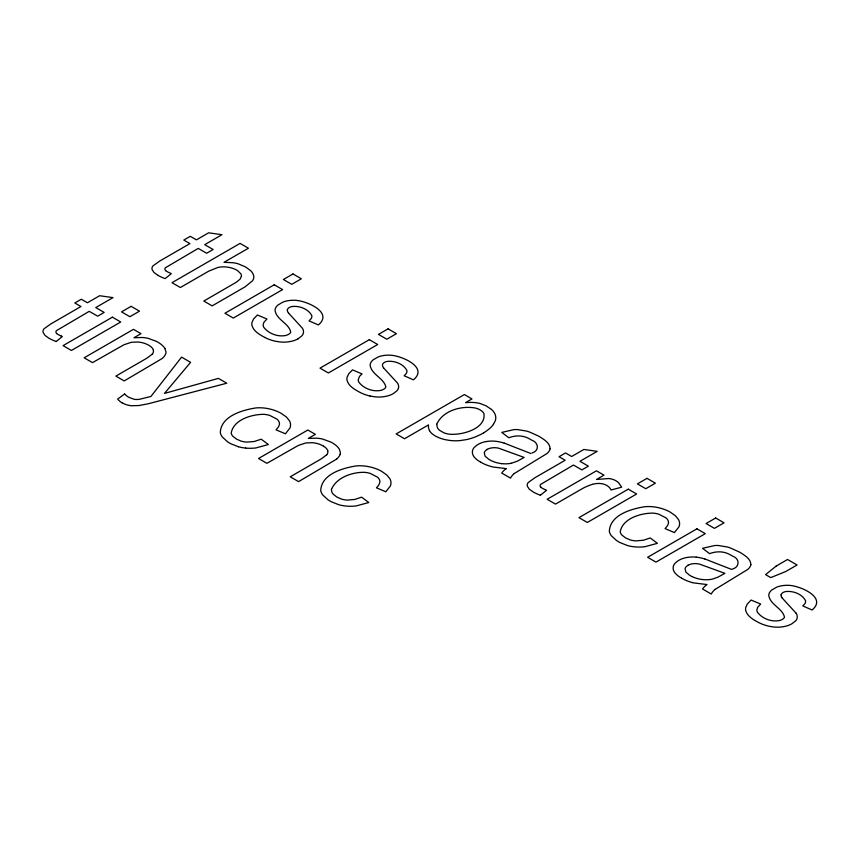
<?xml version="1.0" encoding="UTF-8"?>
<svg xmlns="http://www.w3.org/2000/svg" width="860" height="860" viewBox="0 0 860 860"><rect width="100%" height="100%" fill="white"/><g stroke="black" fill="none" stroke-linecap="round" stroke-linejoin="round"><path stroke-width="1.29" d="M550.056 448.769C550.174 443.362 544.702 440.008 540.725 437.375A69.907 40.355 0 0 0 538.414 436.02L529.556 432.032A36.916 21.317 0 0 0 526.277 431.021L517.623 429.591A18.555 10.707 0 0 0 513.925 429.624L501.788 432.397L508.851 437.762C515.559 435.117 523.353 435.181 529.631 438.965A42.495 24.531 0 0 1 531.856 440.223C538.747 442.502 539.5 451.048 532.007 452.951M750.812 564.676C750.941 559.269 745.47 555.915 741.492 553.292A69.907 40.355 0 0 0 739.17 551.937L730.312 547.938A36.916 21.317 0 0 0 727.044 546.928L718.38 545.509A18.555 10.707 0 0 0 714.692 545.53L702.545 548.314L709.607 553.668C716.316 551.024 724.109 551.088 730.387 554.872A42.495 24.531 0 0 1 732.612 556.14C739.922 558.57 739.88 567.138 732.451 569.03M493.404 424.378L495.296 420.766A26.746 15.448 0 0 0 491.501 409.425M152.306 354.083L147.071 358.072L115.864 376.11L124.216 380.937L162.196 358.48A23.123 13.351 0 0 0 165.84 353.417A14.534 8.385 0 0 0 165.948 351.751L164.873 348.515M326.692 454.768L321.468 458.756L290.25 476.795L298.603 481.621L336.583 459.154M56.147 341.538L62.328 336.572L61.103 336.034M540.37 495.263L546.552 490.297L545.326 489.759M514.323 473.494L546.96 453.553A18.995 10.965 0 0 0 550.153 448.769M715.09 589.401L747.727 569.46A18.995 10.965 0 0 0 750.92 564.687M124.593 394.02L117.669 399.083A24.273 14.018 0 0 0 121.98 402.813M298.108 338.765L301.838 335.884A14.899 8.6 0 0 0 303.268 333.487A17.845 10.298 0 0 0 302.354 328.144L288.401 312.9M530.932 453.542L509.098 445.029A77.303 44.634 0 0 0 505.959 443.76L504.25 443.147M731.688 569.449L709.855 560.946A77.303 44.634 0 0 0 706.726 559.666L705.007 559.054M592.465 484.373L593.432 484.115A12.502 7.224 0 0 1 600.151 483.503A11.546 6.665 0 0 1 606.741 485.416A16.351 9.438 0 0 1 610.471 488.996L611.041 490.006L621.672 487.19L618.587 482.739A19.608 11.32 0 0 0 615.771 480.675A13.362 7.718 0 0 0 608.74 478.536L596.507 479.471L603.978 475.161L596.453 470.818L547.154 499.284L555.506 504.111L581.317 489.2A46.451 26.821 0 0 1 592.433 484.341M511.399 463.25L517.15 461.272L524.17 457.434L498.789 448.232A10.438 6.02 0 0 0 487.158 449.361M506.196 468.614L493.21 467.044A31.143 17.974 0 0 1 491.694 466.668A36.808 21.253 0 0 1 480.869 462.271M501.552 463.604L502.283 463.69A18.243 10.535 0 0 0 511.41 463.271M702.319 579.511L703.039 579.597A18.243 10.535 0 0 0 712.166 579.178L717.907 577.178L724.926 573.341L699.556 564.138A10.438 6.02 0 0 0 687.914 565.267M370.144 396.041L375.035 396.847A20.898 12.062 0 0 0 382.883 396.815L384.388 396.6A19.823 11.438 0 0 0 393.213 393.687L396.922 390.784A14.899 8.6 0 0 0 398.352 388.387M238.403 446.759L230.77 443.728A40.56 23.413 0 0 1 227.384 441.675L222.278 436.934A27.81 16.05 0 0 1 220.289 432.655C220.923 416.132 242.197 410.048 255.979 407.919A25.413 14.674 0 0 1 265.514 408.199L266.568 408.36A34.239 19.769 0 0 1 281.327 413.434L286.38 417.003L289.454 420.755A23.93 13.814 0 0 1 289.981 427.968L285.423 433.805L276.038 429.839L278.554 426.807L279.425 424.346A14.34 8.277 0 0 0 279.403 423.142A14.641 8.45 0 0 0 277.038 419.164L269.75 415.412A17.523 10.116 0 0 0 264.106 414.348C251.948 414.165 233.35 419.68 231.179 433.117A16.748 9.675 0 0 0 232.888 436.3L236.532 439.137L241.101 441.105A15.738 9.084 0 0 0 246.981 442.104L254.291 441.481L261.225 439.191L268.385 444.545L255.871 447.931A26.95 15.555 0 0 1 249.475 448.286A27.961 16.146 0 0 1 245.627 448.071M156.488 341.388L148.178 338.346A23.413 13.524 0 0 0 142.115 337.486L133.966 337.733L140.975 333.68L133.461 329.337L84.151 357.803L92.504 362.63L124.033 344.709L131.419 342.28L137.955 342.011A18.759 10.825 0 0 1 145.254 343.602L147.415 344.537A22.446 12.964 0 0 1 149.189 345.505A15.652 9.041 0 0 1 153.424 350.052M691.999 576.555L691.375 576.243A29.992 17.318 0 0 1 689.559 575.222L685.85 572.083L685.054 568.686A9.772 5.644 0 0 1 686.57 566.342L687.237 565.826A11.846 6.837 0 0 1 688.021 565.332M264.837 337.496C259.806 334.647 253.711 331.498 251.98 325.542A22.048 12.728 0 0 1 252.055 322.274L253.603 318.974L257.387 314.996L266.955 319.017L263.88 322.306L263.149 324.811A13.814 7.976 0 0 0 263.805 327.327C268.589 333.551 277.221 336.862 284.983 335.626A9.03 5.214 0 0 0 286.928 335.099A9.342 5.396 0 0 0 289.283 333.895L289.82 333.454A6.751 3.902 0 0 0 290.744 331.992C288.81 323.231 276.382 319.748 275.05 310.385A16.104 9.299 0 0 1 275.49 308.267L275.823 307.579A17.254 9.954 0 0 1 277.909 305.053L282.886 302.118A17.641 10.18 0 0 1 286.821 300.935L288.971 300.559A19.027 10.986 0 0 1 294.442 300.269C305.203 300.226 334.024 312.072 318.35 324.94L309.062 320.866L311.18 318.608A11.9 6.869 0 0 0 311.782 315.566C308.299 308.869 299.215 305.569 291.906 306.536A6.869 3.967 0 0 0 289.992 307.149A6.74 3.891 0 0 0 287.401 309.761M122.034 402.792L124.614 404.06A16.007 9.245 0 0 0 131.429 405.726L138.911 405.544L148.339 403.748L226.782 383.216L218.418 378.389L164.475 393.407L190.608 362.339L181.6 357.137L150.919 396.46L139.352 399.33A10.868 6.278 0 0 1 134.01 399.255L128.624 397.212A27.24 15.727 0 0 1 124.646 394.009M158.068 275.404L154.058 272.555L152.134 269.653A11.115 6.418 0 0 1 152.532 266.514A8.331 4.805 0 0 1 153.134 265.751L159.777 261.031L189.92 243.606L183.793 240.069L190.297 236.317L196.424 239.854L208.636 232.802L221.955 234.705L204.734 244.659L213.14 249.507L206.636 253.259L198.23 248.411L165.442 267.729A3.537 2.042 0 0 0 165.249 267.965A5.02 2.902 0 0 0 165.066 269.728A4.472 2.58 0 0 0 165.26 270.083L165.69 270.567M681.614 578.199C677.486 575.802 671.929 571.889 673.305 566.364A17.748 10.245 0 0 1 675.164 563.171L677.433 561.225A23.306 13.459 0 0 1 678.873 560.322A19.339 11.169 0 0 1 687.118 557.42M480.847 462.293C476.719 459.896 471.162 455.983 472.538 450.457A17.748 10.245 0 0 1 474.397 447.264L476.666 445.319A23.306 13.459 0 0 1 478.106 444.416A19.339 11.169 0 0 1 486.362 441.513M491.469 409.435L486.179 405.898L480.546 403.63A19.221 11.094 0 0 0 477.3 402.899A24.564 14.179 0 0 0 469.495 402.426L465.572 402.652L471.979 398.943L464.368 394.557L396.159 433.935L404.522 438.75L428.527 424.894A24.413 14.093 0 0 0 429.559 430.613M540.929 487.212L540.499 486.728A4.472 2.58 0 0 1 540.306 486.373A5.02 2.902 0 0 1 540.467 484.599A3.537 2.042 0 0 1 540.682 484.373L573.48 465.056L581.876 469.904L588.38 466.152L579.973 461.293L597.205 451.349L583.875 449.447L571.663 456.499L565.536 452.962L559.032 456.714L565.16 460.25L535.017 477.676L528.384 482.395A8.331 4.805 0 0 0 527.793 483.159A11.115 6.418 0 0 0 527.395 486.298L529.298 489.2L533.318 492.049A44.752 25.843 0 0 0 540.402 495.231M56.706 333.487L56.287 333.003A4.472 2.58 0 0 1 56.083 332.648A5.02 2.902 0 0 1 56.255 330.874A3.537 2.042 0 0 1 56.459 330.648L89.257 311.331L97.664 316.179L104.157 312.427L95.761 307.568L112.982 297.625L99.653 295.722L87.441 302.774L81.313 299.237L74.82 302.989L80.947 306.525L50.794 323.951L44.161 328.671A8.331 4.805 0 0 0 43.581 329.434A11.115 6.418 0 0 0 43.183 332.573L45.075 335.475L49.095 338.324A44.752 25.843 0 0 0 56.179 341.506M782.127 597.958L796.113 613.191M383.485 367.8L397.471 383.033A17.845 10.298 0 0 1 398.406 388.387M165.539 270.642A23.553 13.599 0 0 0 170.14 273.061L171.301 273.663L165.131 278.618A44.752 25.843 0 0 1 158.036 275.426M264.869 337.475A34.991 20.199 0 0 0 275.028 341.173L279.941 341.947A20.898 12.062 0 0 0 287.799 341.914L289.293 341.7A19.823 11.438 0 0 0 298.13 338.786M288.498 312.879A10.922 6.31 0 0 1 287.304 309.761M370.123 396.073A34.991 20.199 0 0 1 359.953 392.375C354.89 389.591 348.805 386.387 347.064 380.442A22.048 12.728 0 0 1 347.139 377.164L348.687 373.874L352.471 369.886L362.038 373.906L359.512 376.379L358.244 379.712A13.814 7.976 0 0 0 358.889 382.227C363.673 388.451 372.305 391.762 380.066 390.526A9.03 5.214 0 0 0 382.023 389.999A9.342 5.396 0 0 0 384.366 388.795L384.904 388.354A6.751 3.902 0 0 0 385.828 386.892C383.904 378.12 371.477 374.648 370.133 365.285A16.104 9.299 0 0 1 370.585 363.167L370.907 362.479A17.254 9.954 0 0 1 372.993 359.953L377.981 357.018A17.641 10.18 0 0 1 381.915 355.836L384.054 355.459A19.027 10.986 0 0 1 389.537 355.169C400.287 355.126 429.108 366.973 413.434 379.84L404.146 375.766L406.264 373.509A11.9 6.869 0 0 0 406.866 370.466C403.383 363.769 394.299 360.469 387 361.437A6.869 3.967 0 0 0 385.087 362.049A6.74 3.891 0 0 0 382.496 364.661A10.922 6.31 0 0 0 383.581 367.768M429.441 430.634A22.586 13.04 0 0 0 435.3 435.945A28.122 16.232 0 0 0 445.34 439.686L449.371 440.385A27.842 16.071 0 0 0 460.025 440.599L466.55 439.589A43.011 24.832 0 0 0 476.031 436.633L480.976 434.343A57.652 33.282 0 0 0 483.761 432.773M493.5 424.399A47.837 27.617 0 0 1 483.718 432.752M506.25 468.635A25.467 14.706 0 0 0 501.724 473.075L510.517 478.128A26.456 15.276 0 0 1 514.312 473.494M504.239 443.158A28.907 16.684 0 0 0 495.5 441.244A19.533 11.277 0 0 0 486.384 441.556M487.254 449.425A11.846 6.837 0 0 0 486.481 449.92L485.814 450.436A9.772 5.644 0 0 0 484.287 452.779L485.083 456.165L488.802 459.315A29.992 17.318 0 0 0 490.619 460.337L491.243 460.648A23.51 13.566 0 0 0 501.541 463.647M545.39 489.706A23.553 13.599 0 0 1 540.779 487.287M668.457 521.923A14.641 8.45 0 0 0 666.081 517.935L658.792 514.183A17.523 10.116 0 0 0 653.138 513.13C640.99 512.936 622.393 518.462 620.211 531.888A16.748 9.675 0 0 0 621.93 535.081L625.564 537.909L630.143 539.886A15.738 9.084 0 0 0 636.024 540.886L643.334 540.252L650.267 537.962L657.416 543.327L644.914 546.702A26.95 15.555 0 0 1 638.518 547.057A27.961 16.146 0 0 1 634.669 546.852A26.811 15.48 0 0 1 627.434 545.53L619.813 542.499A40.56 23.413 0 0 1 616.426 540.446L611.32 535.705A27.81 16.05 0 0 1 609.332 531.426C609.966 514.904 631.229 508.819 645.011 506.69A25.413 14.674 0 0 1 654.557 506.97L655.61 507.131A34.239 19.769 0 0 1 670.37 512.205L675.412 515.774L678.486 519.526A23.93 13.814 0 0 1 679.024 526.739L674.455 532.577L665.081 528.61L667.596 525.589L668.467 523.116A14.34 8.277 0 0 0 668.446 521.923M715.068 589.401A26.456 15.276 0 0 0 711.284 594.045L702.545 589.003A25.467 14.706 0 0 1 707.006 584.553L693.977 582.951A31.143 17.974 0 0 1 692.45 582.586M696.267 557.151A28.907 16.684 0 0 1 704.996 559.075M687.14 557.463A19.533 11.277 0 0 1 696.267 557.151M692.429 582.607A36.808 21.253 0 0 1 681.636 578.189M702.297 579.554A23.51 13.566 0 0 1 692.031 576.533M796.08 613.201A17.845 10.298 0 0 1 797.037 618.544A14.899 8.6 0 0 1 795.564 620.931L791.834 623.822A19.823 11.438 0 0 1 783.03 626.746L781.525 626.962A20.898 12.062 0 0 1 773.678 626.994L768.775 626.198A34.991 20.199 0 0 1 758.595 622.522C753.532 619.748 747.447 616.534 745.706 610.589A22.048 12.728 0 0 1 745.781 607.321L747.329 604.032L751.113 600.043L760.681 604.064L757.606 607.353L756.886 609.858A13.814 7.976 0 0 0 757.531 612.374C762.315 618.598 770.947 621.92 778.708 620.673A9.03 5.214 0 0 0 780.654 620.157A9.342 5.396 0 0 0 783.008 618.953L783.546 618.512A6.751 3.902 0 0 0 784.471 617.039C782.546 608.278 770.119 604.806 768.775 595.442A16.104 9.299 0 0 1 769.216 593.314L769.549 592.626A17.254 9.954 0 0 1 771.635 590.1L776.623 587.176A17.641 10.18 0 0 1 780.558 585.993L782.697 585.617A19.027 10.986 0 0 1 788.168 585.316C798.929 585.284 827.75 597.13 812.076 609.987L802.788 605.913L804.906 603.666A11.9 6.869 0 0 0 805.508 600.624C802.025 593.916 792.942 590.616 785.642 591.594A6.869 3.967 0 0 0 783.729 592.196A6.74 3.891 0 0 0 781.138 594.819M782.224 597.926A10.922 6.31 0 0 1 781.03 594.819M61.167 335.981A23.553 13.599 0 0 1 56.556 333.562M153.306 350.074A11.502 6.643 0 0 1 152.349 354.094M156.434 341.431A29.466 17.006 0 0 1 164.959 348.493M245.734 448.081A26.95 15.555 0 0 1 238.467 446.759M323.575 446.19A22.446 12.964 0 0 0 321.801 445.222L319.64 444.287A18.759 10.825 0 0 0 312.352 442.696L305.805 442.964L298.42 445.394L266.89 463.314L258.537 458.487L307.848 430.021L315.362 434.364L308.353 438.406L316.512 438.17A23.413 13.524 0 0 1 322.565 439.03L330.874 442.072A29.466 17.006 0 0 1 339.345 449.178L340.345 452.435A14.534 8.385 0 0 1 340.162 454.091M323.532 446.211A15.652 9.041 0 0 1 327.81 450.737M327.692 450.748A11.502 6.643 0 0 1 326.736 454.779M340.227 454.101A23.123 13.351 0 0 1 336.539 459.143M331.465 489.372L331.605 491.103A16.748 9.675 0 0 0 333.315 494.285L336.959 497.112L341.527 499.09A15.738 9.084 0 0 0 347.408 500.09L354.718 499.466L361.651 497.166L368.811 502.53L356.298 505.906A26.95 15.555 0 0 1 349.902 506.271A27.961 16.146 0 0 1 346.053 506.056A26.811 15.48 0 0 1 338.829 504.745L331.197 501.702A40.56 23.413 0 0 1 327.81 499.649L322.704 494.908A27.81 16.05 0 0 1 320.715 490.63C321.35 474.118 342.624 468.023 356.406 465.894A25.413 14.674 0 0 1 365.941 466.185L366.994 466.346A34.239 19.769 0 0 1 381.754 471.409L386.806 474.978L389.881 478.73A23.93 13.814 0 0 1 390.408 485.943L385.85 491.78L376.465 487.813L378.722 485.212L379.851 482.32A14.34 8.277 0 0 0 379.83 481.127A14.641 8.45 0 0 0 377.465 477.139L370.176 473.387A17.523 10.116 0 0 0 364.533 472.333C352.235 472.011 336.454 477.44 331.465 489.372M436.729 424.26L437.364 427.581A15.759 9.095 0 0 0 439.729 430.43L443.771 432.752A15.931 9.202 0 0 0 447.92 433.988C460.143 435.988 486.577 429.248 483.9 413.456A15.211 8.783 0 0 0 481.858 411.112L481.31 410.693A16.619 9.589 0 0 0 479.375 409.51L478.665 409.166A14.857 8.579 0 0 0 475.526 408.081C461.616 405.329 442.674 410.618 436.729 424.26M241.456 276.178L240.166 279.07L236.522 282.112L203.809 301.054L212.162 305.88L245.143 286.81L252.442 280.854A17.329 10.008 0 0 0 253.7 275.866L253.119 274.114A24.284 14.018 0 0 0 250.561 270.62L245.541 266.933L238.338 263.87A25.187 14.545 0 0 0 232.952 262.719L223.998 262.322L248.422 248.218L240.069 243.391L172 282.693L180.363 287.519L208.765 271.137L217.827 267.492A15.265 8.815 0 0 1 225.782 266.944L227.717 267.17A19.436 11.223 0 0 1 236.65 270.083A22.263 12.846 0 0 1 237.79 270.814L240.843 273.813A11.986 6.923 0 0 1 241.466 276.178M776.182 566.052L765.604 574.63L770.754 577.608L785.707 571.545L797.08 564.988L787.556 559.484L776.182 566.052M112.38 317.168L63.07 345.634L71.423 350.461L120.733 321.995L112.38 317.168M131.139 306.343L121.529 311.89L129.881 316.716L139.492 311.169L131.139 306.343M274.243 284.778L224.933 313.255L233.286 318.071L282.596 289.605L274.243 284.778M293.002 273.953L283.381 279.5L291.744 284.327L301.355 278.78L293.002 273.953M369.327 339.678L320.017 368.144L328.38 372.971L377.68 344.505L369.327 339.678M388.086 328.853L378.475 334.4L386.828 339.227L396.438 333.68L388.086 328.853M628.262 489.179L578.952 517.645L587.316 522.471L636.615 494.005L628.262 489.179M647.021 478.343L637.411 483.9L645.763 488.716L655.374 483.169L647.021 478.343M696.933 528.825L647.623 557.291L655.976 562.117L705.286 533.651L696.933 528.825M715.692 517.989L706.082 523.536L714.434 528.362L724.045 522.815L715.692 517.989"/></g></svg>
